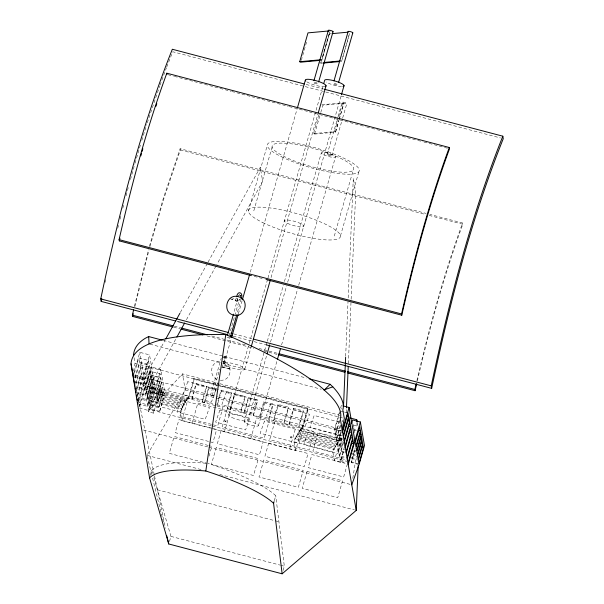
<?xml version="1.0" encoding="UTF-8"?>
<svg xmlns="http://www.w3.org/2000/svg" width="604" height="604" viewBox="0 0 604 604"><rect width="100%" height="100%" fill="white"/><g stroke="black" fill="none" stroke-linecap="round" stroke-linejoin="round"><path stroke-width="0.45" stroke-dasharray="3.02 2.27" d="M345.662 356.277L348.01 301.638M348.168 297.87L353.302 178.233L355.726 192.14L351.113 299.531M346.266 412.57L346.424 408.802M348.365 363.585L351.075 300.475M224.507 365.141L229.565 369.014L223.865 367.481C223.88 363.819 228.871 356.571 224.167 354.427M226.047 420.701C226.409 422.611 223.578 421.056 225.224 420.241C226.877 421.011 225.428 419.946 224.771 420.86M226.07 420.875L225.564 421.509L224.914 421.335M291.656 437.16C290.728 436.247 289.701 438.3 290.871 436.7C292.23 436.435 291.604 438.7 290.562 437.794M352.796 478.323L356.307 456.126M237.78 298.285L233.605 313.748M133.56 371.113L135.039 363.382L134.012 357.477M105.247 282.317L105.828 279.592M241.064 298.904L237.108 313.695M134.435 306.251L148.531 249.663M134.851 306.606L148.984 250.041M416.903 380.558C429.278 327.285 443.729 274.39 462.589 223.019L429.784 214.39M417.326 380.92C429.663 327.949 444.046 275.356 462.807 224.265L462.589 223.019M117.735 228.312L118.656 224.658M120.037 219.177L120.959 215.522M122.793 208.206L123.979 203.737M126.115 195.688L128.478 186.742M149.467 246.198L163.458 197.908L180.12 148.705L426.137 213.431M149.92 246.575L163.676 199.154L180.339 149.958L180.12 148.705M130.494 179.501L134.798 164.084M134.141 372.124L139.818 352.328L149.535 354.888L155.598 389.686L145.881 387.126L150.411 371.317L160.128 373.876L160.755 377.47L156.33 393.899L146.613 391.339L151.143 375.529L160.86 378.089L161.517 381.834L157.115 398.391L147.391 395.839L151.929 380.029L161.645 382.581L162.325 386.492L157.886 402.845L148.169 400.286L152.706 384.484L162.423 387.036L163.125 391.098L158.739 407.708L149.014 405.156L153.552 389.346L163.269 391.898L163.895 395.492L159.494 412.087L164.937 393.113L160.823 369.505L151.106 366.945L139.735 406.613M134.352 373.295L138.754 357.938L148.471 360.497L149.18 364.559L143.744 383.525L134.903 381.207M135.062 377.357L139.464 362L138.754 357.938M135.213 378.225L139.615 362.868L149.331 365.428L150.041 369.489L144.598 388.455L135.764 386.137M135.658 383.193L140.324 366.93L139.615 362.868M135.862 384.355L140.521 368.093L150.245 370.652L151.008 375.024L141.283 372.472L140.521 368.093M136.625 388.734L141.283 372.472M136.564 390.765L141.479 373.604L151.204 376.156L151.966 380.535L146.523 399.501L138.573 397.409M137.319 395.144L142.242 377.976L141.479 373.604M137.795 395.461L142.461 379.199L152.178 381.758L152.88 385.82L147.444 404.786L138.61 402.46M218.52 389.437L208.803 386.885L208.992 387.979L204.816 402.521L202.446 401.894L206.613 387.353L206.425 386.258L196.058 383.532L196.247 384.627L192.08 399.169L188.735 398.293L188.357 396.103L160.037 388.651L160.226 389.746L153.514 413.144L148.675 411.868L142.831 378.285L149.535 354.888M148.471 360.497L143.035 379.463L134.201 377.145M138.24 400.422L143.163 383.261L142.461 379.199M138.527 402.053L143.45 384.884L153.167 387.443L153.877 391.505L148.433 410.478L139.6 408.153M149.331 365.428L143.895 384.393L135.054 382.075M138.973 407.013L144.152 388.946L143.45 384.884M150.245 370.652L144.801 389.625L136.851 387.534M150.411 371.317L151.038 374.91L145.564 393.997L137.614 391.905M151.204 376.156L145.76 395.129L137.81 393.038M156.98 397.643L147.263 395.091L151.8 379.282L151.143 375.529M152.178 381.758L146.734 400.724L137.901 398.398M153.514 413.144L152.019 404.552L153.023 401.056L153.212 402.143L181.532 409.595L181.343 408.5L148.078 399.742L152.608 383.933L151.929 380.029M153.167 387.443L147.723 406.416L138.89 404.091M158.595 406.907L148.878 404.348L153.408 388.546L152.706 384.484M148.675 411.868L160.823 369.505M211.309 425.714L149.777 409.527L155.22 390.554L151.106 366.945M155.598 389.686L160.128 373.876M153.212 402.143L154.216 398.648L182.536 406.099L182.755 407.345L154.435 399.901L154.216 398.648M154.435 399.901L155.492 396.194L183.812 403.646L184.061 405.05L155.741 397.606L155.492 396.194M156.33 393.899L160.86 378.089M155.741 397.606L156.776 393.974L185.096 401.426L185.315 402.679L156.995 395.227L156.776 393.974M156.995 395.227L157.901 392.071L186.221 399.523L186.44 400.769L158.12 393.325L157.901 392.071M158.12 393.325L158.988 390.305L187.308 397.757L187.519 399.002L159.199 391.551L160.037 388.651M157.115 398.391L161.645 382.581M157.886 402.845L162.423 387.036M158.739 407.708L163.269 391.898M150.298 475.393L151.747 470.335A164.56 35.055 16 0 1 207.074 463.321M307.723 408.145L295.575 450.516L181.834 420.595L180.339 412.004L181.343 408.5M181.532 409.595L182.536 406.099M182.755 407.345L183.812 403.646M184.061 405.05L185.096 401.426M185.315 402.679L186.221 399.523M186.44 400.769L187.308 397.757M187.519 399.002L188.357 396.103M181.834 420.595L193.982 378.225L308.01 408.221L308.199 409.316L302.763 428.289L298.972 427.292L298.776 426.197L303.178 410.848L293.461 408.289L289.059 423.638L289.248 424.733L284.167 423.396L283.978 422.302L288.327 407.126L277.961 404.401L273.612 419.576L273.801 420.671L268.954 419.395L268.765 418.3L272.872 403.978L263.805 401.592L259.697 415.914L259.886 417.009L253.476 415.318L253.287 414.231L257.395 399.901L248.319 397.515L244.212 411.837L244.401 412.932L240.943 412.026L240.754 410.931L244.922 396.383L234.556 393.657L230.388 408.206L230.577 409.293L227.489 408.485L227.3 407.39L231.475 392.849L221.109 390.124L216.934 404.665L217.123 405.76L221.298 391.211L221.109 390.124M188.735 398.293L194.178 379.32L193.982 378.225M192.08 399.169L191.891 398.074L196.058 383.532M248.395 211.219L267.255 145.451M192.072 423.291L197.878 403.049L230.275 411.573L224.469 431.807M253.801 210.856L272.661 145.096M202.446 401.894L202.257 400.799L206.425 386.258M301.328 60.37L306.757 41.442M204.816 402.521L204.628 401.426L208.803 386.885M217.448 383.132L213.778 395.884L211.098 395.348L210.577 394.948L221.192 358.391M169.49 541.448L170.94 536.382L153.544 476.526M228.999 335.884L237.817 305.133A9.09 0.914 -75.3 0 0 239.305 299.146L238.701 301.336M212.2 395.371L219.72 369.135M221.857 367.753L225.368 357.311L223.344 357.598M224.092 363.555L231.355 338.21M238.361 313.778L242.257 300.196M250.305 272.14L297.281 108.312M322.226 62.62L319.486 62.876L320.588 63.329L328.855 34.496L330.682 34.33M329.754 32.269L321.819 60.234L330.086 31.4M209.022 456.156L211.83 446.379L209.135 445.676M227.489 408.485L231.664 393.944L231.475 392.849M228.689 415.031L248.976 344.265M249.233 343.359L267.708 278.95M267.965 278.044L323.314 85.036M230.577 409.293L234.745 394.752L234.556 393.657M244.824 369.014L251.053 347.285M271.037 277.591L318.014 113.763M335.514 132.102L338.874 120.392L335.59 132.133L314.578 134.073L313.484 133.612L318.912 114.692M314.578 134.073L320.52 113.341M320.784 112.442L322.846 105.232L343.857 103.299L339.206 119.517M240.943 412.026L245.111 397.477L244.922 396.383M349.527 33.431L341.592 61.397L349.603 33.462M244.401 412.932L248.516 398.61L248.319 397.515M244.227 421.743L267.059 342.113M267.323 341.207L283.404 285.103M284.446 281.487L321.29 152.986M248.123 420.142L266.591 355.733M270.494 342.121L286.621 285.881M287.663 282.249L341.192 95.583M327.202 154.375L337.764 117.546M338.021 116.647L342.143 102.272M313.484 133.612L334.488 131.68L342.755 102.839A2.424 0.513 16 0 1 343.955 102.265A2.424 0.513 16 0 1 346.704 103.692A2.424 0.513 16 0 1 342.762 102.823L321.751 104.779L322.846 105.232M253.476 415.318L257.583 400.996L257.395 399.901M339.131 119.486L343.782 103.269M250.736 438.723L256.723 417.855L295.598 428.077L289.61 448.946M331.868 155.689L342.43 118.86M342.687 117.961L346.809 103.586M259.886 417.009L263.993 402.679L263.805 401.592M258.482 425.495L277.161 360.339M281.57 344.959L297.659 288.855M298.701 285.231L335.545 156.738M268.954 419.395L273.061 405.065L272.872 403.978M273.801 420.671L278.15 405.488L277.961 404.401M334.322 235.998L353.181 170.237A42.416 9.037 16 0 0 298.791 145.005A42.416 9.037 16 0 0 286.794 157.75A42.416 9.037 16 0 0 353.181 170.237M284.167 423.396L288.516 408.221L288.327 407.126M340.452 235.907L359.312 170.139M289.248 424.733L293.65 409.384L293.461 408.289M274.299 500.784L275.749 495.718A94.42 20.113 16 0 0 207.995 463.396M295.575 450.516L294.05 441.766L295.114 438.051L333.921 448.259L334.14 449.504L295.333 439.297L295.114 438.051M295.333 439.297L296.398 435.582L335.205 445.79L335.447 447.194L296.647 436.986L296.398 435.582M298.972 427.292L303.374 411.943L303.178 410.848M296.647 436.986L297.742 433.159L336.549 443.366L336.79 444.778L297.991 434.57L297.742 433.159M297.991 434.57L299.169 430.441L337.976 440.648L338.278 442.37L299.471 432.154L299.169 430.441M299.471 432.154L300.49 428.598L339.297 438.806L339.539 440.218L300.732 430.01L300.49 428.598M300.732 430.01L302.015 425.556L340.815 435.763L341.086 437.326L334.374 460.724L340.46 462.324L344.333 448.825M302.763 428.289L302.566 427.194L308.01 408.221M283.11 570.425L284.318 566.212L275.749 495.718M340.46 462.324L334.631 428.825L339.274 412.63M340.565 408.13L341.343 405.427L341.985 409.135M340.263 410.962L334.82 429.935L340.852 431.52M339.078 420.882L335.447 433.529L342.34 435.341M339.742 420.459L335.658 434.714L341.69 436.299M340.195 425.412L336.36 438.776L342.392 440.361M334.374 460.724L332.857 451.973L333.921 448.259M340.633 425.556L336.541 439.818L342.574 441.403M334.14 449.504L335.205 445.79M335.447 447.194L336.549 443.366M336.79 444.778L337.976 440.648M341.139 430.826L337.304 444.189L343.336 445.775M341.328 431.905L337.493 445.276L344.386 447.088M339.539 440.218L340.815 435.763M341.917 437.643L338.338 450.116L345.231 451.928M342.06 438.466L338.482 450.939L345.375 452.751M343.155 442.415L339.327 455.786L346.22 457.598M343.57 442.453L339.486 456.715L345.518 458.3M344.363 446.99L340.271 461.245L346.311 462.83M347.421 463.895L343.668 476.964L308.161 467.624L311.906 454.555L346.507 463.653M358.18 464.355L351.286 462.536L354.933 448.621M351.286 462.536L354.91 449.889M135.054 163.208L140.996 143.027M235.462 300.482L236.353 298.006L232.638 298.414M141.819 140.385L146.742 124.537M147.293 122.778L159.728 85.964M160.03 85.088L166.417 67.829M166.749 66.984L172.767 51.755L324.809 91.748M210.577 394.948L213.816 395.794M151.325 365.171L164.945 340.445M180.37 312.419L207.602 262.966M208.055 262.144L260.248 167.361L262.672 181.26L216.828 264.507M153.748 379.07L176.444 337.863M186.425 319.727L216.375 265.33M147.444 454.548L185.247 389.935L182.446 373.861L218.942 383.457M223.865 367.481L222.566 366.96M149.777 409.527L182.446 373.861M219.486 361.411C209.709 362.332 208.833 377.462 218.15 379.818M329.58 33.869L331.407 33.703M320.588 63.329L322.408 63.163M229.92 338.263L226.862 337.274L229.58 337.719M220.347 380.21C232.019 381.456 233.763 362.8 222.476 361.403M229.845 298.708L235.93 300.188A1.684 0.566 16.8 0 1 238.55 301.049A1.684 0.566 16.8 0 1 237.236 301.539A1.684 0.566 16.8 0 1 235.515 300.347L231.468 299.176M229.565 369.014L221.978 367.089M306.168 84.462L323.465 89.014M325.722 91.989L500.527 137.976M167.95 74.692L173.416 76.134M174.329 76.368L193.469 81.404M194.375 81.646L230.826 91.234M231.732 91.476L250.871 96.504M251.785 96.746L288.229 106.334M289.142 106.576L308.274 111.612M309.188 111.846L365.677 126.712M366.59 126.946L423.087 141.812M423.993 142.053L447.685 148.282M180.339 149.958L425.45 214.443M429.089 215.401L462.807 224.265M254.171 276.368L263.284 278.769M233.665 333.884L251.876 338.67M233.189 336.141L253.219 341.411M254.133 341.653L266.877 345.005M174.307 326.175L180.687 327.851M211.664 336.005L247.202 345.352M259.048 348.47L268.161 350.864M269.074 351.105L278.18 353.506M173.612 327.187L179.992 328.863M207.331 336.058L253.801 348.281M263.82 350.916L277.493 354.51M163.269 340.399L223.442 356.232M224.348 356.473L306.402 378.059M149.958 344.174L221.932 363.11M222.838 363.351L321.23 389.233M341.124 411.188L343.706 411.868M344.574 412.094L348.017 413M139.464 362L149.18 364.559M219.856 383.699L341.207 415.627M135.039 363.382L342.483 417.953M194.178 379.32L308.199 409.316M140.324 366.93L150.041 369.489M293.65 409.384L303.374 411.943M353.718 425.208L358.021 426.341M278.15 405.488L288.516 408.221M339.388 422.09L314.163 415.461L309.92 427.277L342.347 435.809M196.247 384.627L206.613 387.353M208.992 387.979L216.942 390.071M221.298 391.211L231.664 393.944M234.745 394.752L245.111 397.477M248.516 398.61L257.583 400.996M263.993 402.679L273.061 405.065M151.038 374.91L160.755 377.47M352.668 428.659L356.979 429.791M353.718 429.957L356.307 430.637M151.8 379.282L161.517 381.834M134.722 375.024L217.516 396.805M218.429 397.047L340.346 429.119M142.242 377.976L151.966 380.535M133.99 375.96L142.831 378.285M334.631 428.825L341.524 430.644M185.247 389.935L341.268 430.977M152.608 383.933L162.325 386.492M143.163 383.261L152.88 385.82M160.226 389.746L145.67 385.918L139.818 352.328M191.891 398.074L202.257 400.799M204.628 401.426L214.344 403.985M216.934 404.665L227.3 407.39M230.388 408.206L240.754 410.931M244.212 411.837L253.287 414.231M259.697 415.914L268.765 418.3M273.612 419.576L283.978 422.302M289.059 423.638L298.776 426.197M302.566 427.194L302.015 425.556M153.408 388.546L163.125 391.098M342.77 439.138L318.18 432.668L312.917 451.037L347.519 460.142M155.22 390.554L164.937 393.113M144.152 388.946L153.877 391.505M156.225 393.279L146.508 390.72L145.881 387.126M163.895 395.492L154.179 392.94L153.552 389.346M354.042 450.025L355.764 450.478M353.393 451.06L355.983 451.739M352.192 453.574L356.496 454.706M352.374 454.616L356.677 455.748M294.05 441.766L332.857 451.973M152.019 404.552L180.339 412.004M351.218 457.439L357.251 459.025M351.392 458.428L357.425 460.014M211.392 424.333L179.984 416.065L185.247 397.704L222.944 407.617L217.674 425.986L212.291 424.567M159.358 411.301L149.641 408.749L149.014 405.156M351.151 461.796L358.051 463.608M212.215 425.956L346.741 461.343M212.178 428.319L178.973 419.584L175.228 432.653L212.918 442.566L216.67 429.497L213.076 428.553M208.237 445.435L174.133 436.466L169.294 453.347L206.983 463.268M143.427 429.988L208.025 446.983M208.931 447.224L349.958 484.325M146.976 455.356L201.562 469.716M219.758 474.502L354.42 509.927M157.402 489.799L274.382 520.572M275.288 520.807L278.912 521.765M170.94 536.382L279.78 565.019M280.686 565.253L284.318 566.212M239.297 295.869L238.542 295.439M342.755 102.839L343.857 103.299M334.488 131.68L335.59 132.133M290.456 437.658L291.234 438.119L291.717 437.319M151.747 470.335L153.288 475.642M147.202 456.269L151.695 474.54M152.593 478.194L162.476 518.391M162.695 519.304L163.374 522.045M135.847 386.779L136.421 389.542M136.617 390.456L137.191 393.219M137.387 394.133L154.322 475.031M154.518 475.952L165.488 528.349M357.183 422.385L357.81 425.956M353.4 424.499L355.144 434.487M342.166 420.21L342.468 421.962M158.988 390.305L159.396 392.645M146.613 391.339L147.263 395.091M147.391 395.839L148.078 399.742M148.169 400.286L148.878 404.348M356.866 422.513L357.107 427.187M324.884 86.591A10.774 2.295 16 0 1 306.93 81.872M341.487 86.523A10.102 2.152 16 0 1 326.115 82.016M237.085 300.913A9.09 0.914 -75.3 0 1 237.727 298.776M238.361 296.926A9.09 0.914 -75.3 0 1 239.901 294.48M224.175 356.118A9.09 0.914 -75.3 0 1 222.891 364.74M223.374 357.387A9.09 0.914 -75.3 0 1 223.842 356.466M216.247 447.541L211.4 464.431L253.514 475.507L258.353 458.625L216.247 447.541M221.087 430.66L217.334 443.729L259.448 454.812L263.193 441.735L221.087 430.66M227.361 408.78L222.091 427.141L264.205 438.225L269.467 419.856L227.361 408.78M263.842 460.067L258.995 476.949L298.368 487.307L303.208 470.418L263.842 460.067M268.682 443.177L264.929 456.254L304.303 466.605L308.048 453.536L268.682 443.177M274.956 421.298L269.686 439.667L309.059 450.025L314.322 431.656L274.956 421.298M307.066 471.437L302.226 488.319L337.734 497.658L342.574 480.776L307.066 471.437M181.177 400.014L176.919 411.875L205.232 419.319L209.49 407.466L181.177 400.014M187.761 381.698L183.118 394.608L211.438 402.053L216.073 389.15L187.761 381.698M219.886 410.199L215.628 422.06L245.594 429.942L249.852 418.081L219.886 410.199M226.47 391.883L221.834 404.793L251.792 412.675L256.428 399.765L226.47 391.883M264.514 421.086L260.158 433.227L299.025 443.457L303.389 431.316L264.514 421.086M270.645 404.008L266.402 415.831L305.277 426.062L309.52 414.238L270.645 404.008M308.032 432.539L303.676 444.672L337.9 453.679L342.257 441.539L308.032 432.539M227.436 366.122A10.774 2.295 16 0 0 244.582 369.565A10.774 2.295 16 0 0 231.355 363.163A10.774 2.295 16 0 0 227.436 366.122M231.823 417.432A10.102 2.152 16 0 0 247.897 420.663A10.102 2.152 16 0 0 235.492 414.661A10.102 2.152 16 0 0 231.823 417.432M323.593 154.752A7.407 1.578 16 0 0 335.379 157.115A7.407 1.578 16 0 0 326.281 152.714A7.407 1.578 16 0 0 323.593 154.752M246.523 423.51A7.407 1.578 16 0 0 258.316 425.873A7.407 1.578 16 0 0 249.218 421.479A7.407 1.578 16 0 0 246.523 423.51M287.489 223.299A10.102 2.152 16 0 0 303.563 226.523A10.102 2.152 16 0 0 291.166 220.52A10.102 2.152 16 0 0 287.489 223.299M262.513 222.483A47.807 10.185 16 0 0 339.123 238.286A47.807 10.185 16 0 0 281.638 209.913A47.807 10.185 16 0 0 262.513 222.483M281.373 156.715A47.807 10.185 16 0 0 357.976 172.518A47.807 10.185 16 0 0 300.49 144.152A47.807 10.185 16 0 0 281.373 156.715M327.821 154.934A2.424 0.513 16 0 0 331.762 155.802A2.424 0.513 16 0 0 329.014 154.375A2.424 0.513 16 0 0 327.821 154.934M314.05 83.027A2.424 0.513 16 0 0 317.991 83.903A2.424 0.513 16 0 0 315.25 82.469A2.424 0.513 16 0 0 314.05 83.027M333.823 84.198A2.424 0.513 16 0 0 337.764 85.066A2.424 0.513 16 0 0 335.024 83.631A2.424 0.513 16 0 0 333.823 84.198"/><path stroke-width="0.91" d="M343.517 406.205L345.624 357.221M346.462 407.859L348.244 366.409M356.239 510.403L340.294 418.851A268.395 57.176 16 0 0 330.267 395.688L322.981 388.817A268.395 57.176 16 0 0 225.783 334.578A378.376 80.604 16 0 0 131.03 363.797L149.573 477.923L168.765 543.977L282.136 573.8L356.239 510.403L358.202 465.631M241.064 298.904C244.122 293.476 237.968 289.444 236.738 296.496M282.136 573.8L273.574 503.313A94.42 20.113 16 0 0 205.821 470.992L225.783 334.578M132.903 374.548L133.235 372.827M342.166 429.595L344.303 418.429L342.83 409.995A268.395 57.176 16 0 0 332.804 386.832L330.109 384.295L309.142 378.776M175.832 321.056L101.178 301.411L100.74 298.912C118.709 214.194 140.203 129.822 172.329 49.256L304.348 83.979M101.178 301.411L101.759 298.686M266.877 345.005L431.671 388.357L431.233 385.858C449.195 301.139 470.697 216.768 502.822 136.194L324.378 89.249M431.671 388.357C449.633 303.638 471.128 219.267 503.26 138.694L502.822 136.194M251.438 275.651L119.313 240.89L119.094 239.645C131.906 183.352 146.923 127.436 166.825 73.205L449.293 147.512L449.512 148.765C429.61 202.997 414.593 258.912 401.781 315.205L266.017 279.486M119.313 240.89L119.924 238.225M172.706 326.945L132.608 316.398L132.389 315.152L133.62 309.807M132.608 316.398L133.22 313.733M401.781 315.205L401.569 313.952C414.374 257.659 429.391 201.751 449.293 147.512M347.655 372.97L415.076 390.705L414.865 389.459L416.088 384.121M415.076 390.705L416.715 383.585M140.823 155.938L141.585 153.227M319.992 60.4L300.815 62.167L299.712 61.714L307.98 32.873L328.991 30.94A2.424 0.513 16 0 1 328.976 30.192A2.424 0.513 16 0 1 332.117 30.985A2.424 0.513 16 0 1 332.683 31.853M227.376 335.462L233.348 314.654M230.358 337.221L236.844 314.601M231.619 337.311L238.104 314.676M242.514 299.29L249.52 274.858M297.538 107.406L305.322 80.257M313.944 80.679L328.372 30.366M318.61 81.993L333.038 31.68M323.827 83.224L324.612 80.506A10.102 2.152 16 0 1 336.451 81.457A10.102 2.152 16 0 1 342.951 86.448M251.309 346.379L270.252 280.309M318.27 112.857L326.054 85.708M333.974 80.944L348.146 31.536M338.64 82.257L352.812 32.843M267.111 353.914L269.716 344.846M341.449 94.677L344.046 85.617M277.417 359.44L280.535 348.576M273.574 503.313L274.057 501.622M342.385 430.871L349.097 407.474L343.064 405.88M342.581 431.973L348.017 413L348.644 416.594L343.208 435.567M343.412 436.752L349.029 417.153L349.739 421.214L344.121 440.814M344.303 441.856L349.92 422.249L350.682 426.628L345.058 446.228M351.573 423.57L352.615 419.954L360.369 421.992L364.476 445.609L359.04 464.582L351.777 484.801M345.246 447.315L350.871 427.707L351.717 432.555L346.092 452.154M346.235 452.977L351.86 433.378L352.698 438.217L347.081 457.824M347.24 458.753L352.864 439.153L353.65 443.683L348.032 463.283M348.221 464.363L360.369 421.992M360.429 430.705L355.892 446.515L355.212 442.604L359.75 426.794L360.429 430.705L358.701 430.244M361.154 434.895L356.624 450.705L356.081 447.579L360.611 431.769L361.154 434.895L359.433 434.442M361.894 439.123L357.357 454.933L356.843 451.966L361.373 436.156L361.894 439.123L360.173 438.67M362.649 443.449L358.112 459.251L357.538 455.975L362.075 440.165L362.649 443.449L360.92 442.989M363.442 448.025L358.912 463.834L358.285 460.24L362.815 444.431L363.442 448.025L361.721 447.572M142.091 151.423L142.861 148.78M155.96 106.251L156.798 103.722M240.415 296.27L240.913 295.416L240.166 295.862M165.851 338.791L179.917 313.242M176.897 337.04L184.613 323.027M324.272 390.033L330.109 384.295M162.355 340.158L148.675 336.564L145.398 338.232A378.376 80.604 16 0 0 133.575 354.948M323.963 389.95L332.804 386.832M332.321 33.62L347.851 32.186M299.712 61.714L320.716 59.773M324.054 62.454L340.49 60.944M323.321 63.08L339.765 61.563M238.089 296.639C226.326 293.401 221.894 312.812 233.778 315.099C245.096 318.255 250.116 299.78 238.708 296.813M119.094 239.645L401.569 313.952M100.74 298.912L228.206 332.442M230.939 333.166L232.759 333.642M253.695 339.154L431.233 385.858M177.651 321.532L227.731 334.707M230.464 335.424L232.283 335.899M132.389 315.152L173.393 325.933M181.6 328.093L207.112 334.805M279.093 353.74L345.609 371.241M347.436 371.717L414.865 389.459M180.906 329.104L202.77 334.858M278.399 354.752L344.914 372.253M149.052 343.933L148.675 336.564M346.923 416.141L348.644 416.594M350.335 418.028L356.722 419.704L357.032 421.494M348.017 420.761L349.739 421.214M348.961 426.175L350.682 426.628M349.127 431.875L351.717 432.555M350.116 437.538L352.698 438.217M351.067 443.004L353.65 443.683M166.742 535.748L168.765 543.977M349.097 407.474L354.925 440.965M166.825 73.205L167.044 74.451M131.03 363.797L134.881 385.903M135.236 387.942L135.545 389.693M135.847 391.445L136.043 392.57M136.496 395.197L136.806 396.949M137.161 398.98L137.44 400.603M137.727 402.234L138.006 403.857M356.722 419.704L356.813 421.577M149.573 477.923A164.56 35.055 16 0 1 205.821 470.992M305.79 80.996A10.774 2.295 16 0 1 315.258 80.483A10.774 2.295 16 0 1 325.813 86.259M348.206 31.687A2.424 0.513 16 0 1 350.871 31.77A2.424 0.513 16 0 1 352.457 33.016"/></g></svg>
